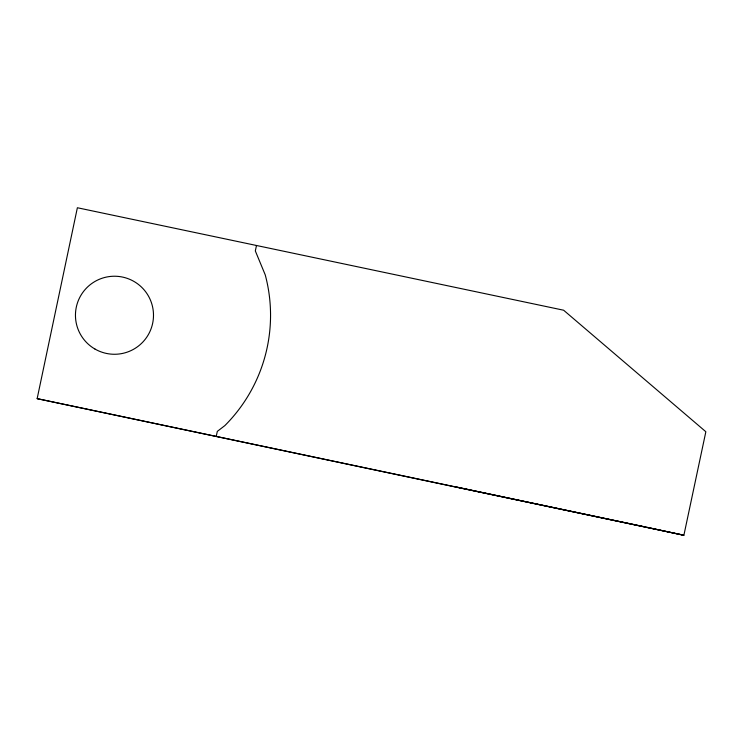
<?xml version="1.0" encoding="UTF-8"?>
<svg xmlns="http://www.w3.org/2000/svg" width="743" height="743" viewBox="0 0 743 743"><rect width="100%" height="100%" fill="white"/><g stroke="black" fill="none" stroke-linecap="round" stroke-linejoin="round"><path stroke-width="1.11" d="M37.15 398.647L77.374 207.743L563.621 310.212L705.85 431.739L683.885 535.257L37.15 398.647L645.751 527.028M216.25 436.382L217.309 431.386L224.841 425.609A156.076 156.076 0 0 0 265.232 274.854L255.332 250.948L256.484 245.487M454.874 486.674L683.885 535.257L646.865 527.27M94.965 349.043A39.017 39.017 0 0 0 153.495 315.255A39.017 39.017 0 0 0 94.965 281.458A39.017 39.017 0 0 0 94.965 349.043"/></g></svg>
